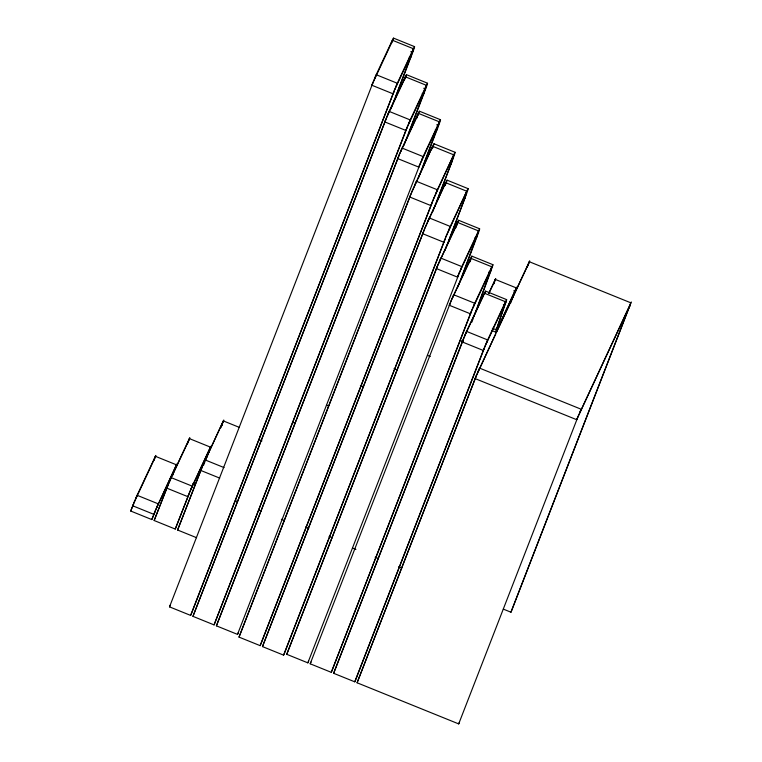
<?xml version="1.0" encoding="UTF-8"?>
<svg xmlns="http://www.w3.org/2000/svg" width="762" height="762" viewBox="0 0 762 762"><rect width="100%" height="100%" fill="white"/><g stroke="black" fill="none" stroke-linecap="round" stroke-linejoin="round"><path stroke-width="1.14" d="M456.971 224.457L438.074 264.605M417.643 116.014L417.824 115.1L400.488 151.924M404.651 79.543L404.86 78.572L386.448 117.929M391.678 43.024L391.935 42.053L372.932 82.791L169.516 606.866L190.614 615.401L191.443 613.629L394.325 90.592M470.03 261.071L470.278 260.071L451.609 299.752M456.59 225.695L456.762 225.181M492.376 328.26L496.338 329.86L506.159 301.523A21.088 0.591 -68 0 0 505.511 301.752L484.413 293.218L466.535 331.394L333.642 673.294L354.749 681.828L355.578 680.056L484.661 347.272M222.113 424.301L221.685 425.491L222.123 424.663M529.39 261.88L529.695 260.89L476.193 375.771M469.478 262.68L469.697 262.071M187.995 442.389L188.214 441.655L169.65 481.251M416.947 118.034L417.224 117.253M527.885 265.49L528.104 264.776L496.7 331.794M455.857 227.771L456.133 227M155.181 457.39L155.81 455.428L136.931 495.633L130.702 511.026L151.809 519.57L155.219 511.159M529.238 262.309L528.647 263.909M471.802 322.231L473.021 318.926M473.831 316.725L491.385 268.615L471.183 311.734L331.299 672.341L310.191 663.797L450.656 302.066M475.745 312.039L476.945 308.781M477.345 307.696L491.338 269.7A21.088 0.591 -68 0 0 491.795 266.805L470.697 258.27L450.694 301.647M153.81 460.591L154.229 459.343L134.598 501.434M457.924 286.969L478.041 232.753L459.334 272.748M461.886 276.882L477.46 235.439A21.088 0.591 -68 0 0 478.526 230.934L457.419 222.39L436.883 267.243L286.75 654.31L307.848 662.854L308.677 661.083M154.981 457.924L154.543 459.095M187.804 442.903L187.462 443.789M188.757 440.807L189.795 437.74L170.278 479.393L154.153 520.513L175.25 529.057L189.205 493.471M493.595 283.978L494.119 282.445L488.918 293.475M527.695 266.005L527.352 266.89M444.998 250.26L465.077 197.729A25.308 0.705 -68 0 0 466.763 191.224L445.665 182.68L425.539 226.724M448.685 240.954L465.077 197.729M432.749 211.569L451.771 162.049A25.308 0.705 -68 0 0 453.723 154.838L432.625 146.294L411.871 191.614M436.531 202.044L451.771 162.049M403.965 145.275L425.996 87.144L406.365 129.111L214.065 624.897L192.957 616.353L388.544 112.633L405.308 76.781L426.406 85.325A21.088 0.591 -68 0 1 424.51 92.031L408.708 133.274M418.348 178.203L438.922 123.635L419.843 164.668L237.506 634.384L216.408 625.84L399.679 153.81M423.148 166.059L437.598 128.264A21.088 0.591 -68 0 0 439.379 121.844L418.281 113.309L399.078 154.972M494.433 282.197L495.7 278.53L488.785 293.17M390.944 108.795L413.033 50.587L394.811 89.402M393.906 101.47L394.745 99.289M395.573 97.107L411.47 55.693A21.088 0.591 -68 0 0 413.452 48.758L392.344 40.224L376.047 75.067L371.837 85.23L392.944 93.774L393.773 92.002M175.403 468.249L176.908 463.972L155.257 510.74M188.29 442.017L188.528 441.408M515.293 291.351L516.798 287.074L497.119 329.594A25.308 0.705 -68 0 1 496.338 329.86L505.073 303.543L484.089 348.396L354.749 681.828M528.18 265.119L528.418 264.509M503.32 609.114L510.969 612.21L629.707 305.876L578.387 415.738M510.969 612.21L631.288 301.962L576.682 419.7L475.078 378.581L495.691 333.947M133.683 503.711L130.702 511.026M135.741 498.767L137.093 495.281L158.191 503.825L151.809 519.57M153.991 459.762L155.343 456.286L176.451 464.82L156.839 507.311M167.954 485.308L154.153 520.513M169.726 481.079L171.079 477.593L192.186 486.137L210.903 446.284L208.559 452.714M187.985 442.074L189.338 438.588L210.436 447.132L189.528 492.681M175.25 529.057L189.367 493.081M190.833 489.623L192.186 486.137L189.252 493.052M196.586 537.696L177.594 530.009L202.254 466.849M201.94 467.62L177.594 530.009M204.054 462.515L223.78 420.053L220.999 427.634M203.54 465.296L204.797 462.048M205.635 459.886L209.312 450.19L209.083 450.618M206.464 458.114L207.721 454.876M202.416 466.449L223.323 420.9L239.154 427.311M374.856 78.2L376.199 74.714L397.307 83.258L413.452 48.758L412.099 52.245L410.785 51.711M391.001 43.71L392.344 40.224A21.088 0.591 -68 0 1 392.64 41.024M190.614 615.401L394.487 90.202M395.954 86.744L397.307 83.258L394.649 89.802M386.286 118.329L192.957 616.353M387.753 114.871L389.106 111.385L410.213 119.929L426.406 85.325L425.053 88.802L423.739 88.268M403.955 80.267L405.308 76.781A21.088 0.591 -68 0 1 405.27 78.496M407.079 127.645L214.065 624.897M408.861 123.406L410.213 119.929L406.956 127.625M399.04 155.391L216.408 625.84M400.66 151.543L402.012 148.057L423.12 156.591L439.379 121.844L438.026 125.33L436.712 124.797M416.928 116.786L418.281 113.309A21.088 0.591 -68 0 1 419.167 112.338M421.767 160.077L423.12 156.591L418.757 167.107L397.65 158.572L398.478 156.801M432.178 202.454L260.956 643.871L260.128 645.643L239.02 637.108L410.508 195.015L432.625 146.294A25.308 0.705 -68 0 1 433.73 145.018M410.127 196.348L239.02 637.108M414.919 184.718L416.271 181.242L437.369 189.776L453.723 154.838L434.054 197.815M260.128 645.643L433.083 200.177M436.016 193.262L437.369 189.776L433.407 199.387M445.37 238.392L284.407 653.358L283.578 655.139L262.471 646.595L425.253 227.095M424.891 228.305L262.471 646.595M427.263 222.637L429.177 217.903L450.275 226.447L466.763 191.224L445.399 238.001M427.825 221.39L445.665 182.68A25.308 0.705 -68 0 1 445.922 183.909M283.578 655.139L445.675 237.63M448.923 229.934L450.275 226.447L445.875 236.82M437.912 265.005L286.75 654.31M439.379 261.547L440.731 258.061L461.829 266.605L478.526 230.934L477.174 234.41M456.067 225.876L457.419 222.39A21.088 0.591 -68 0 1 458.076 222.161M307.848 662.854L461.829 266.605L460.477 270.081M452.285 298.209L453.628 294.732L474.736 303.266L491.795 266.805L490.452 270.291M469.344 261.757L470.697 258.27A21.088 0.591 -68 0 1 470.24 261.166M471.602 310.982L331.299 672.341M473.383 306.753L474.736 303.266L471.488 310.972M333.642 673.294L463.925 337.518M464.039 337.547L466.535 331.394L487.642 339.938L505.511 301.752L504.158 305.238M465.182 334.88L483.479 295.608M483.651 295.17L484.413 293.218A21.088 0.591 -68 0 1 485.327 292.16M493.89 282.873L495.233 279.387L516.341 287.922L497.119 329.594L495.795 329.06M486.289 343.424L487.642 339.938L484.708 346.853M459.524 722.128L458.695 723.9L357.092 682.781L475.859 376.923M478.088 371.551L479.441 368.065L581.044 409.184L579.692 412.671M510.597 303.095L515.226 291.008L513.674 290.874M527.876 265.176L529.228 261.699L630.831 302.819L629.479 306.295M458.695 723.9L578.225 416.128M437.197 266.805L436.369 268.576L457.467 277.111L459.219 272.72M471.202 312.01L470.373 313.782L449.266 305.248L451.456 300.114M476.317 375.78L357.092 682.781M411.671 192.424L410.451 195.463M432.044 202.473L433.94 197.777M133.845 502.987L134.483 501.406M168.107 484.927L169.555 481.46M201.816 467.611L205.073 459.905L224.066 467.592M394.373 90.173L394.697 89.383M425.215 227.514L425.739 225.904M425.863 225.943L427.025 223.19M484.784 293.646L485.061 292.989M506.159 301.523L504.682 305.057L503.358 304.524M399.84 153.438L400.383 152.162M491.338 269.7L490.08 272.606L488.766 272.072M477.46 235.439L476.326 238.02L475.002 237.487M437.598 128.264L436.597 130.464L435.283 129.931M424.51 92.031L423.539 94.174L422.224 93.64M411.47 55.693L410.518 57.788L409.194 57.255M133.56 504.025L132.731 505.797L153.829 514.34L154.657 512.569M173.374 473.469L172.545 475.25L175.098 468.306M167.545 486.337L166.716 488.109L187.823 496.653L188.652 494.881M371.837 85.23L372.675 83.458M201.539 468.649L200.711 470.421L219.704 478.107M385.572 120.129L384.743 121.901L405.851 130.445L406.679 128.664M169.516 606.866L170.345 605.095M418.757 167.107L419.586 165.335M410.347 195.682L409.727 197.015L430.825 205.55L431.654 203.778M423.301 232.239L422.634 233.677L443.732 242.221L444.56 240.449M237.506 634.384L238.344 632.612M457.467 277.111L458.295 275.339M449.266 305.248L450.104 303.467M310.191 663.797L311.029 662.026M463.001 340.138L462.172 341.909L483.279 350.453L484.108 348.682M493.728 283.807L494.138 282.921M576.682 419.7L577.51 417.928M628.955 308.01L629.783 306.238M483.06 296.694L483.537 295.704M414.585 46.644L393.478 38.1M427.539 83.201L406.432 74.657M440.503 119.729L419.405 111.185M434.026 143.78L455.133 152.314M447.056 180.146L468.163 188.69M458.581 220.266L479.679 228.81M471.83 256.146L492.928 264.69M485.546 291.094L506.644 299.628M491.528 330.432L495.748 332.146M460.534 340.481L463.172 341.557M427.634 355.444L430.273 356.511M394.021 368.656L397.183 369.941M360.388 385.477L363.55 386.763M326.965 405.308L328.279 405.841M293.18 422.5L294.494 423.034M259.337 439.817L261.976 440.884M305.619 526.99L308.781 528.276M329.07 536.486L332.232 537.762M192.834 483.451L194.939 484.308M235.506 500.729L237.611 501.577M258.947 510.216L261.061 511.064M281.34 519.274L284.512 520.56M352.739 548.173L355.902 549.45M375.133 557.232L378.295 558.517M398.574 566.728L401.745 568.004M452.371 158.315A21.088 0.591 -68 0 1 450.742 164.335M431.273 149.781A21.088 0.591 -68 0 1 432.197 148.714M433.149 146.78A25.308 0.705 -68 0 1 432.749 147.904M418.652 113.881A21.088 0.591 -68 0 1 418.3 114.862M457.505 223.799A21.088 0.591 -68 0 1 457.152 224.761M498.472 326.107A21.088 0.591 -68 0 1 497.815 326.336M465.411 194.71A21.088 0.591 -68 0 1 464.001 200.13M445.408 184.509A21.088 0.591 -68 0 1 445.084 185.576M444.313 186.166A21.088 0.591 -68 0 1 445.418 184.061"/></g></svg>
